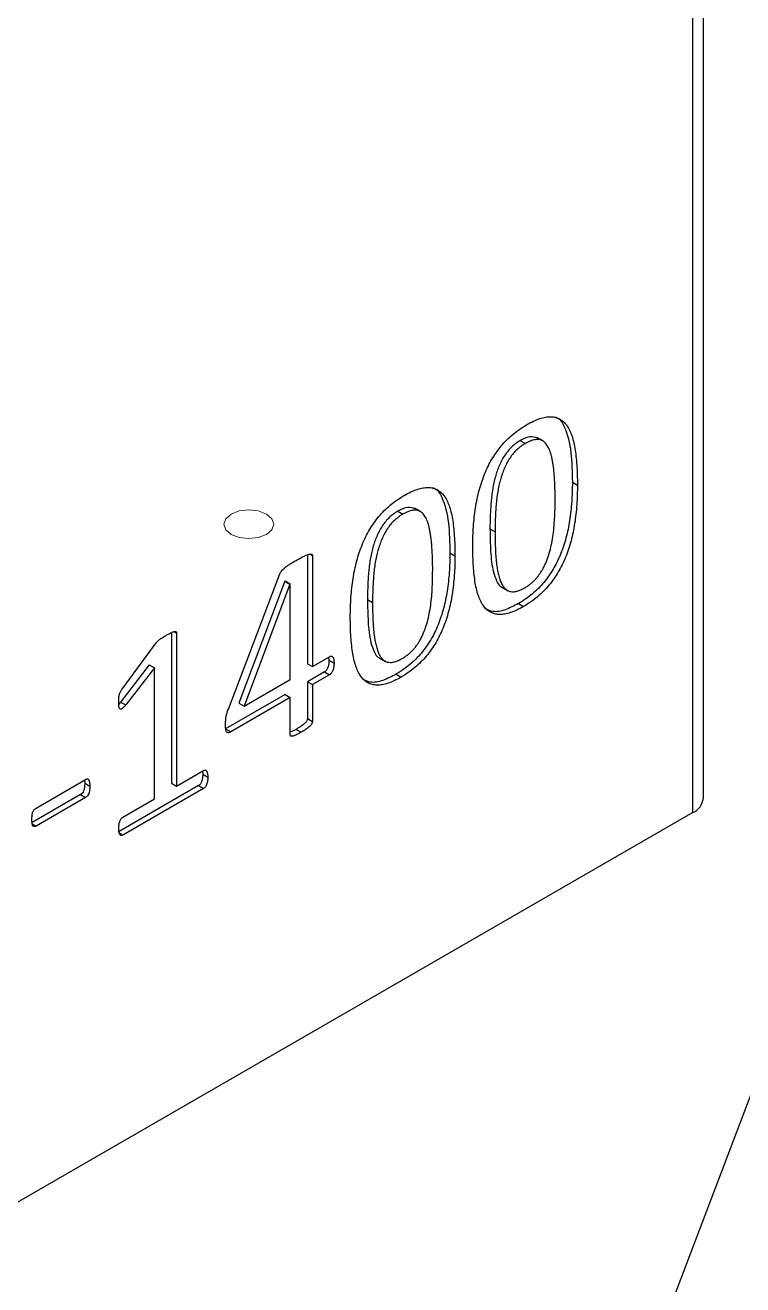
# Model space of a CAD drawing. Header units: millimetres. Extents: x 0 to 210, y 0 to 306.
# Drawn here: x 80.64 to 90.69, y 204.13 to 221.79 of the extents above; entities that cross this region are included whole.
import ezdxf

# ---------------------------------------------------------------- set-up
doc = ezdxf.new("R2010")
doc.units = ezdxf.units.MM
doc.layers.add('图纸格式', color=7, linetype='Continuous')
doc.dimstyles.new('SLDDIMSTYLE2', dxfattribs={"dimtxt": 0.18, "dimasz": 4.08, "dimexe": 0, "dimexo": 0.0625, "dimgap": 0, "dimtad": 0, "dimtih": 1, "dimtoh": 1, "dimdec": 0, "dimrnd": 1e-09, "dimzin": 0, "dimdsep": 46, "dimtxsty": 'Standard', "dimsah": 1, "dimcen": 0.09, "dimadec": 0, "dimazin": 0, "dimtfac": 4.08, "dimtdec": 0, "dimtofl": 0, "dimtmove": 0, "dimatfit": 3, "dimfxl": 0, "dimfrac": 2, "dimtolj": 1, "dimtzin": 0, "dimarcsym": 0})

msp = doc.modelspace()

# ---------------------------------------------------------------- linework, layer by layer
at = {"color": 7, "linetype": 'Continuous', "lineweight": 25}
for p, q in [((90.14065374, 210.95496823), (90.14065374, 271.78725871)), ((89.99420713, 210.7508662), (89.99420713, 271.58315669)), ((87.57620145, 215.9648738), (87.64691213, 215.92405339)), ((87.89683175, 215.95647731), (87.80844341, 216.00750282)), ((88.30540532, 215.3827949), (88.37611599, 215.34197449)), ((85.86042764, 214.97437866), (85.93113832, 214.93355826)), ((86.18105795, 214.96598217), (86.0926696, 215.01700768)), ((87.15115748, 214.72828214), (87.22186816, 214.68746173)), ((84.59309471, 214.36254274), (84.59309471, 212.83783242)), ((84.62829978, 214.37272652), (84.66380539, 214.35222957)), ((84.66380539, 214.35222957), (84.66380539, 212.79701202)), ((86.58963151, 214.39229976), (86.66034219, 214.35147936)), ((83.48567321, 212.20019596), (84.20512836, 214.0947583)), ((84.27821123, 213.99512845), (83.63479605, 212.28461838)), ((84.28113584, 213.9968168), (84.27821123, 213.99512845)), ((84.27821123, 213.99512845), (84.3489219, 213.95430805)), ((84.28113584, 213.9968168), (84.35184652, 213.95599639)), ((84.3489219, 213.95430805), (83.70550673, 212.24379797)), ((84.35184652, 213.95599639), (84.3489219, 213.95430805)), ((84.35184652, 212.61692199), (84.35184652, 213.95599639)), ((87.31600636, 213.91099016), (87.40439471, 213.85996465)), ((85.43538367, 213.737787), (85.50609435, 213.69696659)), ((87.55036735, 213.68045695), (87.62107803, 213.63963655)), ((82.69014558, 213.27408065), (82.69014558, 211.16290152)), ((82.72635182, 213.28654548), (82.76085626, 213.26662649)), ((82.76085626, 213.26662649), (82.76085626, 211.12208112)), ((81.99655702, 212.47923916), (82.47521892, 213.13100095)), ((84.66380539, 212.79701202), (84.90411121, 212.93573761)), ((84.88998886, 212.92758496), (84.89579231, 212.88649252)), ((85.60023256, 212.92049503), (85.6886209, 212.86946952)), ((82.37818671, 212.82002833), (81.97702709, 212.30025293)), ((82.44889739, 212.77920792), (82.04773777, 212.25943253)), ((82.37818671, 212.82002833), (82.44889739, 212.77920792)), ((82.44889739, 210.94199109), (82.44889739, 212.77920792)), ((84.59309471, 212.83783242), (84.66380539, 212.79701202)), ((84.89579231, 212.88649252), (84.96650299, 212.84567211)), ((83.70550673, 212.24379797), (84.35184652, 212.61692199)), ((84.83340053, 212.72439101), (84.59309471, 212.58566541)), ((84.59309471, 212.58566541), (84.59309471, 212.0683853)), ((84.59309471, 212.58566541), (84.66380539, 212.544845)), ((84.90411121, 212.6835706), (84.66380539, 212.544845)), ((84.83340053, 212.72439101), (84.90411121, 212.6835706)), ((85.83459355, 212.68996182), (85.90530422, 212.64914141)), ((84.28113584, 212.40557538), (83.44810816, 211.92467874)), ((84.28113584, 212.40557538), (84.35184652, 212.36475498)), ((84.66380539, 212.544845), (84.66380539, 212.0275649)), ((81.97702709, 212.30025293), (81.95068182, 212.27190425)), ((81.97702709, 212.30025293), (82.04773777, 212.25943253)), ((84.35184652, 212.36475498), (83.51881884, 211.88385833)), ((83.63479605, 212.28461838), (83.70550673, 212.24379797)), ((84.35184652, 211.84747487), (84.35184652, 212.36475498)), ((84.59309471, 212.0683853), (84.66380539, 212.0275649)), ((83.44810816, 211.92467874), (83.51881884, 211.88385833)), ((84.43419066, 211.9175503), (84.35184652, 211.87579763)), ((84.43419066, 211.9175503), (84.50490134, 211.8767299)), ((82.76085626, 211.12208112), (83.13959383, 211.34072166)), ((83.12137297, 211.33020298), (83.12688801, 211.28725543)), ((80.79307818, 210.81465577), (81.4862118, 211.2147933)), ((81.46869362, 211.20468027), (81.47350597, 211.16414143)), ((81.47350597, 211.16414143), (81.54421665, 211.12332102)), ((82.69014558, 211.16290152), (82.76085626, 211.12208112)), ((83.12688801, 211.28725543), (83.19759868, 211.24643503)), ((81.41550112, 211.00344669), (80.73761195, 210.6121096)), ((81.41550112, 211.00344669), (81.4862118, 210.96262628)), ((83.06693341, 211.12824949), (81.9554554, 210.48660689)), ((83.13764409, 211.08742909), (82.00971778, 210.43629109)), ((83.06693341, 211.12824949), (83.13764409, 211.08742909)), ((81.4862118, 210.96262628), (80.79307818, 210.56248876)), ((82.00825548, 210.68761393), (82.44889739, 210.94199109)), ((89.99420713, 210.7508662), (39.43577486, 181.56410451)), ((80.73956804, 210.59337951), (80.79307818, 210.56248876)), ((81.95844306, 210.46589136), (82.00971778, 210.43629109))]:
    msp.add_line(p, q, dxfattribs=at)
at = {"color": 7, "linetype": 'Continuous', "lineweight": 18, "flags": 128}
msp.add_lwpolyline([(83.52418008, 214.93513692), (83.44830962, 214.86958695), (83.42166746, 214.7922655), (83.44830962, 214.71494404), (83.52418008, 214.64939408), (83.63772825, 214.60559499), (83.77166746, 214.5902148), (83.90560666, 214.60559499), (84.01915483, 214.64939408), (84.09502529, 214.71494404), (84.12166746, 214.7922655), (84.09502529, 214.86958695), (84.01915483, 214.93513692), (83.90560666, 214.978936), (83.77166746, 214.9943162), (83.63772825, 214.978936), (83.52418008, 214.93513692)], dxfattribs=at)
at = {"color": 7, "linetype": 'Continuous', "lineweight": 25}
msp.add_arc((89.89042521, 210.97992142), 0.25146964, 294.374658294, 354.305200749, dxfattribs=at)
for points, knots in [([(87.66348494, 216.18578769), (87.69570913, 216.20354658), (87.75787111, 216.23780432), (87.84701815, 216.27325351), (87.9283186, 216.29453258), (88.00194247, 216.30086976), (88.06771513, 216.29200041), (88.12734484, 216.27086215), (88.17892083, 216.23400729), (88.224175, 216.18442975), (88.26262694, 216.12136389), (88.29506941, 216.04570239), (88.32203001, 215.95773774), (88.34180423, 215.85634912), (88.35728182, 215.74387511), (88.36845051, 215.62034824), (88.37453915, 215.48523786), (88.37558032, 215.39064276), (88.37611599, 215.34197449)], [0, 0, 0, 0, 0.0650010723, 0.1253901268, 0.181565323, 0.2347467818, 0.2862672404, 0.3370772119, 0.3888527625, 0.4418884129, 0.4974862735, 0.5564971617, 0.619163865, 0.6861844456, 0.7574703155, 0.8336012629, 0.9143894422, 1, 1, 1, 1]), ([(88.05991299, 216.29688821), (88.07140608, 216.29315827), (88.13176297, 216.27357016), (88.22504733, 216.1135683), (88.29710694, 215.80782325), (88.3026364, 215.52461394), (88.30540532, 215.3827949)], [0, 0, 0, 0, 0.04491114257, 0.23585451171, 0.61734880495, 1, 1, 1, 1]), ([(86.90990929, 214.48429392), (86.91035683, 214.53034575), (86.91123255, 214.62045509), (86.91867955, 214.7562416), (86.93081892, 214.8889106), (86.94737089, 215.01817685), (86.97023174, 215.14407913), (86.99863971, 215.26558107), (87.03386266, 215.38253076), (87.07479797, 215.4947503), (87.12231787, 215.60229511), (87.17819214, 215.70406574), (87.23999013, 215.80088573), (87.3092724, 215.89187696), (87.38642636, 215.97705607), (87.47170378, 216.05431551), (87.56493746, 216.12621931), (87.62978389, 216.16541662), (87.66348494, 216.18578769)], [0, 0, 0, 0, 0.0786276055, 0.1538501612, 0.2261456249, 0.2956895273, 0.3618801689, 0.4247475576, 0.4845241335, 0.5416067081, 0.5969282945, 0.6507404755, 0.7039971624, 0.7578893329, 0.8131095082, 0.8715266293, 0.9332316586, 1, 1, 1, 1]), ([(87.57620145, 215.9648738), (87.55518027, 215.95175722), (87.5148692, 215.92660433), (87.45724929, 215.879261), (87.40572069, 215.82530528), (87.36087236, 215.76469484), (87.32125305, 215.69960156), (87.28733414, 215.62963885), (87.25673087, 215.5553722), (87.23124296, 215.47652116), (87.20937293, 215.39384204), (87.19216188, 215.30745795), (87.17726531, 215.21725076), (87.16760635, 215.1242898), (87.16047121, 215.02851477), (87.15520932, 214.93012714), (87.15155886, 214.82930597), (87.15129274, 214.76232481), (87.15115748, 214.72828214)], [0, 0, 0, 0, 0.0587608039, 0.1126821057, 0.1638203974, 0.2133506015, 0.2628703823, 0.3139662599, 0.3674318562, 0.4241470563, 0.4845163332, 0.5475658186, 0.6152951132, 0.6863714612, 0.7607525268, 0.8381630149, 0.917747576, 1, 1, 1, 1]), ([(87.64691213, 215.92405339), (87.62589095, 215.91093681), (87.58557988, 215.88578392), (87.52795997, 215.8384406), (87.47643137, 215.78448487), (87.43158303, 215.72387444), (87.39196373, 215.65878116), (87.35804482, 215.58881844), (87.32744155, 215.51455179), (87.30195364, 215.43570075), (87.28008361, 215.35302163), (87.26287256, 215.26663754), (87.24797599, 215.17643036), (87.23831703, 215.0834694), (87.23118189, 214.98769436), (87.22591999, 214.88930674), (87.22226953, 214.78848556), (87.22200341, 214.7215044), (87.22186816, 214.68746173)], [0, 0, 0, 0, 0.0587608039, 0.1126821057, 0.1638203974, 0.2133506015, 0.2628703823, 0.3139662599, 0.3674318562, 0.4241470563, 0.4845163332, 0.5475658186, 0.6152951132, 0.6863714612, 0.7607525268, 0.8381630149, 0.917747576, 1, 1, 1, 1]), ([(87.81589582, 215.99916975), (87.78265269, 216.01093184), (87.71290708, 216.03560927), (87.62316789, 215.9891756), (87.57620145, 215.9648738)], [0, 0, 0, 0, 0.47663389578, 1, 1, 1, 1]), ([(88.06415712, 215.13880668), (88.06416472, 215.16902214), (88.06417956, 215.22796644), (88.06136807, 215.31227229), (88.05826282, 215.39176323), (88.05319912, 215.46538251), (88.04756325, 215.5342372), (88.04031753, 215.59765198), (88.03143815, 215.6555496), (88.0218617, 215.70886279), (88.01058018, 215.75717579), (87.99810486, 215.80095157), (87.98405079, 215.83996178), (87.96792234, 215.87346641), (87.95028016, 215.90237169), (87.93131431, 215.92719591), (87.91044027, 215.94722047), (87.88778094, 215.9624344), (87.86395466, 215.97390154), (87.83782225, 215.97947098), (87.81043839, 215.98159282), (87.7705871, 215.97640374), (87.71602018, 215.96076961), (87.67057385, 215.93662456), (87.64691213, 215.92405339)], [0, 0, 0, 0, 0.0712955309, 0.1390832883, 0.2029247862, 0.2633110031, 0.3202406128, 0.3737926493, 0.4240250091, 0.4709222242, 0.5150668206, 0.5569760177, 0.5959090116, 0.6325990633, 0.6670623618, 0.6998729658, 0.7314904981, 0.7615762558, 0.7907386224, 0.8193614326, 0.8477054259, 0.8763213845, 0.9356064797, 1, 1, 1, 1]), ([(85.94771113, 215.19529256), (85.97993532, 215.21305145), (86.0420973, 215.24730918), (86.13124434, 215.28275837), (86.2125448, 215.30403745), (86.28616866, 215.31037462), (86.35194133, 215.30150527), (86.41157103, 215.28036701), (86.46314702, 215.24351215), (86.50840119, 215.19393462), (86.54685313, 215.13086875), (86.5792956, 215.05520726), (86.6062562, 214.9672426), (86.62603042, 214.86585399), (86.64150801, 214.75337998), (86.6526767, 214.62985311), (86.65876534, 214.49474272), (86.65980651, 214.40014763), (86.66034219, 214.35147936)], [0, 0, 0, 0, 0.0650010723, 0.1253901268, 0.181565323, 0.2347467818, 0.2862672404, 0.3370772119, 0.3888527625, 0.4418884129, 0.4974862735, 0.5564971617, 0.619163865, 0.6861844456, 0.7574703155, 0.8336012629, 0.9143894422, 1, 1, 1, 1]), ([(86.34413918, 215.30639307), (86.35563227, 215.30266313), (86.41598917, 215.28307502), (86.50927352, 215.12307317), (86.58133313, 214.81732812), (86.58686259, 214.5341188), (86.58963151, 214.39229976)], [0, 0, 0, 0, 0.04491114257, 0.23585451171, 0.61734880495, 1, 1, 1, 1]), ([(88.30540532, 215.3827949), (88.30497687, 215.33656385), (88.30413846, 215.24609602), (88.29642325, 215.10965042), (88.28528146, 214.97724965), (88.26820451, 214.84803244), (88.24624447, 214.72301423), (88.21748092, 214.60184801), (88.18251592, 214.48503234), (88.14101819, 214.37255822), (88.09292251, 214.26513975), (88.03763624, 214.16290385), (87.97531068, 214.06643485), (87.90597744, 213.97496093), (87.82862965, 213.89016221), (87.74318314, 213.81225259), (87.64954332, 213.74047538), (87.58422491, 213.70094657), (87.55036735, 213.68045695)], [0, 0, 0, 0, 0.0788530807, 0.1543046846, 0.2267964607, 0.2959377372, 0.3616609361, 0.42414473, 0.4838481396, 0.5410141043, 0.5964522556, 0.6499813974, 0.7034185789, 0.7572447856, 0.8126904074, 0.8707273052, 0.9329919735, 1, 1, 1, 1]), ([(88.37611599, 215.34197449), (88.37568755, 215.29574344), (88.37484914, 215.20527561), (88.36713393, 215.06883002), (88.35599214, 214.93642925), (88.33891519, 214.80721203), (88.31695515, 214.68219382), (88.2881916, 214.5610276), (88.2532266, 214.44421193), (88.21172887, 214.33173781), (88.16363319, 214.22431934), (88.10834692, 214.12208344), (88.04602136, 214.02561445), (87.97668811, 213.93414053), (87.89934033, 213.8493418), (87.81389382, 213.77143218), (87.72025399, 213.69965498), (87.65493559, 213.66012616), (87.62107803, 213.63963655)], [0, 0, 0, 0, 0.0788530807, 0.1543046846, 0.2267964607, 0.2959377372, 0.3616609361, 0.42414473, 0.4838481396, 0.5410141043, 0.5964522556, 0.6499813974, 0.7034185789, 0.7572447856, 0.8126904074, 0.8707273052, 0.9329919735, 1, 1, 1, 1]), ([(85.19413548, 213.49379878), (85.19458303, 213.53985061), (85.19545874, 213.62995995), (85.20290574, 213.76574646), (85.21504511, 213.89841547), (85.23159708, 214.02768172), (85.25445793, 214.15358399), (85.28286591, 214.27508594), (85.31808885, 214.39203562), (85.35902417, 214.50425516), (85.40654407, 214.61179997), (85.46241833, 214.7135706), (85.52421632, 214.81039059), (85.5934986, 214.90138183), (85.67065255, 214.98656093), (85.75592997, 215.06382037), (85.84916365, 215.13572417), (85.91401008, 215.17492149), (85.94771113, 215.19529256)], [0, 0, 0, 0, 0.0786276055, 0.1538501612, 0.2261456249, 0.2956895273, 0.3618801689, 0.4247475576, 0.4845241335, 0.5416067081, 0.5969282945, 0.6507404755, 0.7039971624, 0.7578893329, 0.8131095082, 0.8715266293, 0.9332316586, 1, 1, 1, 1]), ([(86.10012201, 215.00867461), (86.06687888, 215.02043671), (85.99713327, 215.04511413), (85.90739409, 214.99868047), (85.86042764, 214.97437866)], [0, 0, 0, 0, 0.47663389578, 1, 1, 1, 1]), ([(87.63765085, 213.90137085), (87.65164134, 213.90990557), (87.67891551, 213.92654382), (87.71863027, 213.95566924), (87.75584503, 213.98762054), (87.79032768, 214.0231926), (87.82260852, 214.06062292), (87.85198197, 214.10126452), (87.8796091, 214.1435441), (87.91306263, 214.20437026), (87.95017124, 214.28650172), (87.98388207, 214.3912626), (88.01213005, 214.50261246), (88.03304897, 214.620057), (88.04858955, 214.74339143), (88.05768327, 214.87166015), (88.06293796, 215.00445068), (88.0637463, 215.09353266), (88.06415712, 215.13880668)], [0, 0, 0, 0, 0.03909164522, 0.07620835567, 0.11177921072, 0.14584605204, 0.17955699089, 0.21255398103, 0.24575031293, 0.2794765381, 0.3495215718, 0.42446537655, 0.5055954177, 0.5923820763, 0.68569508861, 0.78554872369, 0.89100971323, 1, 1, 1, 1]), ([(85.86042764, 214.97437866), (85.83940646, 214.96126208), (85.79909539, 214.93610919), (85.74147549, 214.88876587), (85.68994688, 214.83481014), (85.64509855, 214.77419971), (85.60547924, 214.70910643), (85.57156033, 214.63914371), (85.54095706, 214.56487706), (85.51546915, 214.48602602), (85.49359912, 214.4033469), (85.47638807, 214.31696281), (85.4614915, 214.22675563), (85.45183254, 214.13379467), (85.4446974, 214.03801963), (85.43943551, 213.93963201), (85.43578505, 213.83881083), (85.43551893, 213.77182967), (85.43538367, 213.737787)], [0, 0, 0, 0, 0.0587608039, 0.1126821057, 0.1638203974, 0.2133506015, 0.2628703823, 0.3139662599, 0.3674318562, 0.4241470563, 0.4845163332, 0.5475658186, 0.6152951132, 0.6863714612, 0.7607525268, 0.8381630149, 0.917747576, 1, 1, 1, 1]), ([(85.93113832, 214.93355826), (85.91011714, 214.92044168), (85.86980607, 214.89528878), (85.81218616, 214.84794546), (85.76065756, 214.79398974), (85.71580923, 214.7333793), (85.67618992, 214.66828602), (85.64227101, 214.59832331), (85.61166774, 214.52405665), (85.58617983, 214.44520562), (85.5643098, 214.3625265), (85.54709875, 214.27614241), (85.53220218, 214.18593522), (85.52254322, 214.09297426), (85.51540808, 213.99719922), (85.51014619, 213.8988116), (85.50649573, 213.79799043), (85.50622961, 213.73100926), (85.50609435, 213.69696659)], [0, 0, 0, 0, 0.0587608039, 0.1126821057, 0.1638203974, 0.2133506015, 0.2628703823, 0.3139662599, 0.3674318562, 0.4241470563, 0.4845163332, 0.5475658186, 0.6152951132, 0.6863714612, 0.7607525268, 0.8381630149, 0.917747576, 1, 1, 1, 1]), ([(86.34838331, 214.14831155), (86.34839092, 214.178527), (86.34840575, 214.23747131), (86.34559426, 214.32177715), (86.34248902, 214.40126809), (86.33742531, 214.47488738), (86.33178944, 214.54374206), (86.32454372, 214.60715684), (86.31566434, 214.66505447), (86.30608789, 214.71836766), (86.29480637, 214.76668065), (86.28233106, 214.81045644), (86.26827698, 214.84946664), (86.25214853, 214.88297128), (86.23450636, 214.91187655), (86.2155405, 214.93670077), (86.19466646, 214.95672533), (86.17200713, 214.97193926), (86.14818085, 214.9834064), (86.12204844, 214.98897585), (86.09466458, 214.99109769), (86.05481329, 214.9859086), (86.00024637, 214.97027447), (85.95480004, 214.94612942), (85.93113832, 214.93355826)], [0, 0, 0, 0, 0.0712955309, 0.1390832883, 0.2029247862, 0.2633110031, 0.3202406128, 0.3737926493, 0.4240250091, 0.4709222242, 0.5150668206, 0.5569760177, 0.5959090116, 0.6325990633, 0.6670623618, 0.6998729658, 0.7314904981, 0.7615762558, 0.7907386224, 0.8193614326, 0.8477054259, 0.8763213845, 0.9356064797, 1, 1, 1, 1]), ([(87.15115748, 214.72828214), (87.15263696, 214.62357037), (87.15559437, 214.41425684), (87.18198553, 214.16262428), (87.24087372, 214.00028883), (87.28194492, 213.91567174), (87.32329619, 213.9091335), (87.32604737, 213.9086985)], [0, 0, 0, 0, 0.3297843133, 0.6592221765, 0.8239787268, 0.9882889428, 1, 1, 1, 1]), ([(87.22186816, 214.68746173), (87.22210744, 214.64293841), (87.22256808, 214.55722794), (87.22720333, 214.43623079), (87.23347707, 214.32637573), (87.24385289, 214.22929712), (87.25648363, 214.14300637), (87.27381665, 214.06891618), (87.29326876, 214.00461608), (87.31664113, 213.95135935), (87.34387838, 213.90952319), (87.37433563, 213.8775811), (87.40859205, 213.8564001), (87.44675025, 213.84557581), (87.48898531, 213.84565639), (87.53493073, 213.8546732), (87.58494436, 213.87258165), (87.61973458, 213.89158467), (87.63765085, 213.90137085)], [0, 0, 0, 0, 0.1054794005, 0.2030551692, 0.29234524, 0.3739749261, 0.4480680963, 0.5158955113, 0.5779958211, 0.634038794, 0.6856050415, 0.7325878909, 0.7770891824, 0.8195443171, 0.8617582275, 0.9052010357, 0.9511804266, 1, 1, 1, 1]), ([(84.43471059, 214.28583208), (84.45308206, 214.29634793), (84.4874244, 214.31600554), (84.5348492, 214.33900349), (84.57449987, 214.35741909), (84.60605438, 214.368872), (84.6309166, 214.37555915), (84.64841672, 214.37409908), (84.66173151, 214.3684547), (84.66314738, 214.35737754), (84.66380539, 214.35222957)], [0, 0, 0, 0, 0.2209360981, 0.4130024896, 0.5723222554, 0.6996148539, 0.7997917531, 0.878595507, 0.9435787473, 1, 1, 1, 1]), ([(86.58963151, 214.39229976), (86.58920306, 214.34606871), (86.58836465, 214.25560088), (86.58064944, 214.11915529), (86.56950765, 213.98675452), (86.5524307, 213.8575373), (86.53047066, 213.73251909), (86.50170711, 213.61135287), (86.46674211, 213.4945372), (86.42524439, 213.38206308), (86.3771487, 213.27464461), (86.32186243, 213.17240871), (86.25953687, 213.07593972), (86.19020363, 212.9844658), (86.11285585, 212.89966707), (86.02740933, 212.82175745), (85.93376951, 212.74998025), (85.8684511, 212.71045143), (85.83459355, 212.68996182)], [0, 0, 0, 0, 0.0788530807, 0.1543046846, 0.2267964607, 0.2959377372, 0.3616609361, 0.42414473, 0.4838481396, 0.5410141043, 0.5964522556, 0.6499813974, 0.7034185789, 0.7572447856, 0.8126904074, 0.8707273052, 0.9329919735, 1, 1, 1, 1]), ([(86.66034219, 214.35147936), (86.65991374, 214.30524831), (86.65907533, 214.21478048), (86.65136012, 214.07833488), (86.64021833, 213.94593411), (86.62314138, 213.8167169), (86.60118134, 213.69169868), (86.57241779, 213.57053247), (86.53745279, 213.4537168), (86.49595506, 213.34124267), (86.44785938, 213.23382421), (86.39257311, 213.13158831), (86.33024755, 213.03511931), (86.26091431, 212.94364539), (86.18356652, 212.85884667), (86.09812001, 212.78093704), (86.00448019, 212.70915984), (85.93916178, 212.66963103), (85.90530422, 212.64914141)], [0, 0, 0, 0, 0.0788530807, 0.1543046846, 0.2267964607, 0.2959377372, 0.3616609361, 0.42414473, 0.4838481396, 0.5410141043, 0.5964522556, 0.6499813974, 0.7034185789, 0.7572447856, 0.8126904074, 0.8707273052, 0.9329919735, 1, 1, 1, 1]), ([(87.62107803, 213.63963655), (87.58901147, 213.62194986), (87.52716336, 213.5878368), (87.43860359, 213.55296319), (87.35747289, 213.53096467), (87.28414403, 213.52497869), (87.21813815, 213.53332787), (87.15932937, 213.55621404), (87.10702612, 213.59194662), (87.06188704, 213.64190606), (87.02340055, 213.70489532), (86.99090242, 213.78052604), (86.96426311, 213.86859938), (86.94327899, 213.96902483), (86.92904189, 214.08246088), (86.91749165, 214.20585669), (86.91150891, 214.34104795), (86.9104527, 214.43563156), (86.90990929, 214.48429392)], [0, 0, 0, 0, 0.0647287604, 0.1248450568, 0.180664432, 0.2338913625, 0.2854558726, 0.3362647794, 0.3883055453, 0.4413865428, 0.4970319411, 0.5560932855, 0.6188135706, 0.6856388197, 0.7572629454, 0.833458987, 0.9143162426, 1, 1, 1, 1]), ([(84.20512836, 214.0947583), (84.2085224, 214.10162147), (84.21579066, 214.11631882), (84.23153988, 214.13763331), (84.25156401, 214.15922683), (84.2764644, 214.18193065), (84.30676914, 214.2062302), (84.34351162, 214.23080079), (84.38675519, 214.2580426), (84.4179717, 214.27613213), (84.43471059, 214.28583208)], [0, 0, 0, 0, 0.0670113463, 0.1435034304, 0.231767735, 0.3368104222, 0.46388543, 0.6134568825, 0.7927281794, 1, 1, 1, 1]), ([(85.92187704, 212.91087571), (85.93586753, 212.91941043), (85.9631417, 212.93604869), (86.00285646, 212.9651741), (86.04007122, 212.9971254), (86.07455388, 213.03269746), (86.10683471, 213.07012778), (86.13620816, 213.11076939), (86.16383529, 213.15304896), (86.19728882, 213.21387512), (86.23439743, 213.29600658), (86.26810826, 213.40076746), (86.29635624, 213.51211732), (86.31727517, 213.62956186), (86.33281575, 213.75289629), (86.34190946, 213.88116501), (86.34716415, 214.01395554), (86.34797249, 214.10303753), (86.34838331, 214.14831155)], [0, 0, 0, 0, 0.0390916452, 0.0762083557, 0.1117792107, 0.145846052, 0.1795569909, 0.212553981, 0.2457503129, 0.2794765381, 0.3495215718, 0.4244653766, 0.5055954177, 0.5923820763, 0.6856950886, 0.7855487237, 0.8910097132, 1, 1, 1, 1]), ([(85.43538367, 213.737787), (85.43686316, 213.63307523), (85.43982057, 213.42376171), (85.46621173, 213.17212914), (85.52509991, 213.0097937), (85.56617111, 212.9251766), (85.60752238, 212.91863836), (85.61027357, 212.91820336)], [0, 0, 0, 0, 0.3297843133, 0.6592221765, 0.8239787268, 0.9882889428, 1, 1, 1, 1]), ([(85.50609435, 213.69696659), (85.50633364, 213.65244328), (85.50679427, 213.56673281), (85.51142952, 213.44573566), (85.51770327, 213.33588059), (85.52807908, 213.23880198), (85.54070982, 213.15251124), (85.55804284, 213.07842105), (85.57749495, 213.01412094), (85.60086732, 212.96086422), (85.62810457, 212.91902806), (85.65856183, 212.88708597), (85.69281825, 212.86590496), (85.73097644, 212.85508068), (85.7732115, 212.85516125), (85.81915692, 212.86417806), (85.86917055, 212.88208651), (85.90396077, 212.90108953), (85.92187704, 212.91087571)], [0, 0, 0, 0, 0.1054794005, 0.2030551692, 0.29234524, 0.3739749261, 0.4480680963, 0.5158955113, 0.5779958211, 0.634038794, 0.6856050415, 0.7325878909, 0.7770891824, 0.8195443171, 0.8617582275, 0.9052010357, 0.9511804266, 1, 1, 1, 1]), ([(87.55036735, 213.68045695), (87.48871015, 213.64858597), (87.36551884, 213.58490764), (87.19816284, 213.5521001), (87.11870354, 213.59337854), (87.08433732, 213.61123151)], [0, 0, 0, 0, 0.36250273221, 0.72428180556, 1, 1, 1, 1]), ([(85.90530422, 212.64914141), (85.87323767, 212.63145472), (85.81138956, 212.59734166), (85.72282979, 212.56246805), (85.64169908, 212.54046954), (85.56837022, 212.53448355), (85.50236434, 212.54283274), (85.44355557, 212.5657189), (85.39125231, 212.60145148), (85.34611323, 212.65141092), (85.30762674, 212.71440019), (85.27512862, 212.79003091), (85.2484893, 212.87810424), (85.22750519, 212.9785297), (85.21326809, 213.09196575), (85.20171785, 213.21536156), (85.1957351, 213.35055281), (85.19467889, 213.44513642), (85.19413548, 213.49379878)], [0, 0, 0, 0, 0.0647287604, 0.1248450568, 0.180664432, 0.2338913625, 0.2854558726, 0.3362647794, 0.3883055453, 0.4413865428, 0.4970319411, 0.5560932855, 0.6188135706, 0.6856388197, 0.7572629454, 0.833458987, 0.9143162426, 1, 1, 1, 1]), ([(82.6141381, 213.23483795), (82.62763287, 213.24244044), (82.65221021, 213.25628647), (82.68535523, 213.27243378), (82.71177873, 213.28441795), (82.73162683, 213.28976594), (82.74621586, 213.29070718), (82.75507378, 213.28567127), (82.76004075, 213.27758167), (82.76058398, 213.2702842), (82.76085626, 213.26662649)], [0, 0, 0, 0, 0.2428685794, 0.4423245156, 0.5987106719, 0.720065659, 0.8116413556, 0.8819698164, 0.9408399071, 1, 1, 1, 1]), ([(82.47521892, 213.13100095), (82.47793357, 213.13454894), (82.48361306, 213.14197189), (82.49402885, 213.15256324), (82.5066867, 213.16349604), (82.52190936, 213.17633402), (82.53976202, 213.190356), (82.56102142, 213.20289608), (82.58601157, 213.21902465), (82.6042229, 213.22926343), (82.6141381, 213.23483795)], [0, 0, 0, 0, 0.0676513355, 0.1415370648, 0.2338942264, 0.3429032026, 0.4714732299, 0.6156989461, 0.7907664089, 1, 1, 1, 1]), ([(84.90411121, 212.93573761), (84.90855718, 212.93806905), (84.91747314, 212.94274453), (84.92974527, 212.94320895), (84.94048376, 212.93923313), (84.94972824, 212.93073128), (84.95775977, 212.91760487), (84.96262631, 212.89811064), (84.96620864, 212.87417601), (84.96640069, 212.85557862), (84.96650299, 212.84567211)], [0, 0, 0, 0, 0.0946283813, 0.1897682712, 0.283882364, 0.3905083416, 0.5120257558, 0.6531754062, 0.8152527015, 1, 1, 1, 1]), ([(84.89579231, 212.88649252), (84.8953626, 212.86865628), (84.89458482, 212.83637218), (84.88350872, 212.79380772), (84.87122623, 212.76524366), (84.86035595, 212.7479009), (84.84739241, 212.73373179), (84.83817104, 212.72757573), (84.83340053, 212.72439101)], [0, 0, 0, 0, 0.3261094353, 0.5902673353, 0.7007462775, 0.8023028095, 0.8977248987, 1, 1, 1, 1]), ([(84.96650299, 212.84567211), (84.96607328, 212.82783587), (84.96529549, 212.79555178), (84.95421939, 212.75298732), (84.94193691, 212.72442325), (84.93106663, 212.70708049), (84.91810309, 212.69291139), (84.90888172, 212.68675533), (84.90411121, 212.6835706)], [0, 0, 0, 0, 0.3261094353, 0.5902673353, 0.7007462775, 0.8023028095, 0.8977248987, 1, 1, 1, 1]), ([(85.83459355, 212.68996182), (85.77293635, 212.65809084), (85.64974504, 212.5944125), (85.48238903, 212.56160496), (85.40292973, 212.60288341), (85.36856351, 212.62073637)], [0, 0, 0, 0, 0.3625027322, 0.7242818056, 1, 1, 1, 1]), ([(81.94976319, 212.30531586), (81.94977514, 212.31565097), (81.94979712, 212.33466119), (81.95195136, 212.36218558), (81.95444965, 212.38560873), (81.95899617, 212.40637374), (81.96479396, 212.4249497), (81.97317644, 212.44271687), (81.98370355, 212.46089302), (81.99207572, 212.47284286), (81.99655702, 212.47923916)], [0, 0, 0, 0, 0.1879599626, 0.3457299854, 0.4805564649, 0.5908537309, 0.6886985454, 0.7816479791, 0.8831244093, 1, 1, 1, 1]), ([(82.04773777, 212.25943253), (82.03857207, 212.24887471), (82.02269631, 212.23058769), (82.00074934, 212.20832451), (81.98214594, 212.19732671), (81.96708506, 212.19815903), (81.95803888, 212.21198664), (81.9526374, 212.23451667), (81.95025252, 212.26670932), (81.94993788, 212.29153331), (81.94976319, 212.30531586)], [0, 0, 0, 0, 0.1623060313, 0.2811277607, 0.3686601833, 0.448143587, 0.5395254088, 0.6568891477, 0.8095010667, 1, 1, 1, 1]), ([(83.44716578, 211.97983487), (83.44731478, 211.99061338), (83.44759718, 212.01104176), (83.44821192, 212.04055929), (83.45090272, 212.06835928), (83.45378188, 212.09438849), (83.46020239, 212.12001103), (83.46694478, 212.14552298), (83.47622707, 212.17224779), (83.48244015, 212.19063034), (83.48567321, 212.20019596)], [0, 0, 0, 0, 0.1557946244, 0.2952754958, 0.4244427336, 0.5408043352, 0.6523153856, 0.7604259063, 0.8753343436, 1, 1, 1, 1]), ([(84.59309471, 212.0683853), (84.59275198, 212.06340788), (84.59208183, 212.05367542), (84.58559966, 212.03706442), (84.57414898, 212.02063963), (84.55814455, 212.00290062), (84.53621209, 211.98484837), (84.50862119, 211.96351143), (84.47385738, 211.94114802), (84.44832487, 211.92595873), (84.43419066, 211.9175503)], [0, 0, 0, 0, 0.0682170516, 0.1333861726, 0.2061851637, 0.301408885, 0.4236116623, 0.5764349227, 0.7655242635, 1, 1, 1, 1]), ([(83.51881884, 211.88385833), (83.51312688, 211.88073193), (83.50259117, 211.87494502), (83.48762074, 211.86989154), (83.47529837, 211.87156156), (83.46385968, 211.8771569), (83.45520473, 211.89078438), (83.45018043, 211.91296228), (83.44760965, 211.94324087), (83.44732407, 211.9667854), (83.44716578, 211.97983487)], [0, 0, 0, 0, 0.1063724096, 0.1968931419, 0.2811997673, 0.3734832385, 0.4848865246, 0.616623817, 0.7875149955, 1, 1, 1, 1]), ([(84.50490134, 211.8767299), (84.49125597, 211.86911033), (84.4663757, 211.85521719), (84.43240618, 211.83784633), (84.40534147, 211.82769954), (84.38391919, 211.82049501), (84.36876257, 211.82059887), (84.35769597, 211.82374324), (84.35249613, 211.83400057), (84.3520687, 211.8428663), (84.35184652, 211.84747487)], [0, 0, 0, 0, 0.2323991754, 0.4237448192, 0.5778910671, 0.70065346, 0.7934236601, 0.8660245332, 0.9303570978, 1, 1, 1, 1]), ([(84.66380539, 212.0275649), (84.66346266, 212.02258747), (84.66279251, 212.01285502), (84.65631034, 211.99624402), (84.64485965, 211.97981923), (84.62885523, 211.96208021), (84.60692277, 211.94402797), (84.57933186, 211.92269102), (84.54456805, 211.90032761), (84.51903554, 211.88513833), (84.50490134, 211.8767299)], [0, 0, 0, 0, 0.0682170516, 0.1333861726, 0.2061851637, 0.301408885, 0.4236116623, 0.5764349227, 0.7655242635, 1, 1, 1, 1]), ([(83.13959383, 211.34072166), (83.14372331, 211.3426319), (83.15215887, 211.34653407), (83.16382968, 211.34645508), (83.1751903, 211.34382915), (83.18255478, 211.33285116), (83.18917027, 211.31883684), (83.19364793, 211.29932821), (83.19735376, 211.27534991), (83.19751308, 211.25654135), (83.19759868, 211.24643503)], [0, 0, 0, 0, 0.089258767, 0.1823348841, 0.2803541883, 0.3849971018, 0.5035087642, 0.6454515668, 0.8094919665, 1, 1, 1, 1]), ([(81.47350597, 211.16414143), (81.47338759, 211.15298063), (81.47317022, 211.13248681), (81.46999072, 211.10289461), (81.46644512, 211.07799214), (81.45750569, 211.05165675), (81.44169124, 211.02194084), (81.42423488, 211.00961403), (81.41550112, 211.00344669)], [0, 0, 0, 0, 0.2061807833, 0.3785955896, 0.5217915118, 0.6342613763, 0.8170139559, 1, 1, 1, 1]), ([(81.4862118, 211.2147933), (81.49047458, 211.2171507), (81.49871813, 211.22170955), (81.51031409, 211.22358122), (81.52108686, 211.22150569), (81.52880221, 211.21173225), (81.53588305, 211.19814647), (81.54028266, 211.17828202), (81.54401763, 211.15357843), (81.54414641, 211.13400082), (81.54421665, 211.12332102)], [0, 0, 0, 0, 0.0921174355, 0.1781404643, 0.2643808148, 0.3682760036, 0.488434383, 0.6306603483, 0.7985211727, 1, 1, 1, 1]), ([(83.12688801, 211.28725543), (83.12663069, 211.27639294), (83.12615845, 211.25645738), (83.12229674, 211.2273553), (83.11644587, 211.2022496), (83.10934197, 211.18073195), (83.10016065, 211.16253191), (83.09012784, 211.14740226), (83.07858269, 211.13606043), (83.07085855, 211.13088133), (83.06693341, 211.12824949)], [0, 0, 0, 0, 0.20344057369, 0.37336732311, 0.51539967579, 0.63494656871, 0.73626016049, 0.83035773323, 0.91379350955, 1, 1, 1, 1]), ([(83.19759868, 211.24643503), (83.19734137, 211.23557253), (83.19686913, 211.21563698), (83.19300741, 211.1865349), (83.18715655, 211.16142919), (83.18005265, 211.13991154), (83.17087133, 211.12171151), (83.16083852, 211.10658186), (83.14929336, 211.09524002), (83.14156923, 211.09006093), (83.13764409, 211.08742909)], [0, 0, 0, 0, 0.20344057369, 0.37336732311, 0.51539967579, 0.63494656871, 0.73626016049, 0.83035773323, 0.91379350955, 1, 1, 1, 1]), ([(81.54421665, 211.12332102), (81.54409827, 211.11216022), (81.5438809, 211.09166641), (81.5407014, 211.0620742), (81.5371558, 211.03717174), (81.52821637, 211.01083634), (81.51240192, 210.98112044), (81.49494555, 210.96879362), (81.4862118, 210.96262628)], [0, 0, 0, 0, 0.2061807833, 0.3785955896, 0.5217915118, 0.6342613763, 0.8170139559, 1, 1, 1, 1]), ([(80.73312358, 210.65508696), (80.73325787, 210.66587392), (80.73350606, 210.68580969), (80.73654405, 210.71466151), (80.74043748, 210.73905707), (80.74676371, 210.75997543), (80.75566423, 210.7777905), (80.76635343, 210.79307024), (80.77925099, 210.80583966), (80.78832879, 210.8116276), (80.79307818, 210.81465577)], [0, 0, 0, 0, 0.1986170814, 0.3670715333, 0.5064532535, 0.6171246146, 0.7112129953, 0.805943625, 0.8984724217, 1, 1, 1, 1]), ([(80.79307818, 210.56248876), (80.78829948, 210.55994194), (80.77910741, 210.555043), (80.76664487, 210.55419573), (80.75532829, 210.55587631), (80.74682913, 210.56444155), (80.74042501, 210.57841162), (80.73660243, 210.59876896), (80.73347334, 210.62440447), (80.73324702, 210.6442586), (80.73312358, 210.65508696)], [0, 0, 0, 0, 0.1003212147, 0.1929726865, 0.2845960935, 0.3802654971, 0.4927705872, 0.6338511476, 0.8003040024, 1, 1, 1, 1]), ([(81.94976319, 210.52607493), (81.95007477, 210.53640269), (81.95065441, 210.55561576), (81.95402868, 210.58380971), (81.95918779, 210.60880375), (81.96619327, 210.63079638), (81.97414019, 210.64990167), (81.98447892, 210.665814), (81.99584486, 210.67905811), (82.00412823, 210.68476863), (82.00825548, 210.68761393)], [0, 0, 0, 0, 0.1914835315, 0.3562229178, 0.4996909263, 0.6201210612, 0.7271599499, 0.8200946933, 0.9103608957, 1, 1, 1, 1]), ([(82.00971778, 210.43629109), (82.00596386, 210.43451699), (81.99842128, 210.43095238), (81.987051, 210.42880019), (81.97744749, 210.43313914), (81.96773842, 210.43992322), (81.96024952, 210.45312944), (81.95358964, 210.47086491), (81.95074424, 210.49635004), (81.95010954, 210.51558072), (81.94976319, 210.52607493)], [0, 0, 0, 0, 0.0828253304, 0.1664168688, 0.2578753444, 0.361676071, 0.4830850917, 0.6264983234, 0.7961796332, 1, 1, 1, 1])]:
    msp.add_open_spline(points, degree=3, knots=knots, dxfattribs=at)

# ---------------------------------------------------------------- leaders
at = {"layer": '图纸格式'}
msp.add_leader([(103.31079561, 239.69058668), (86.04426415, 194.28315423)], dimstyle='SLDDIMSTYLE2', dxfattribs=at)

doc.saveas('drawing.dxf')
